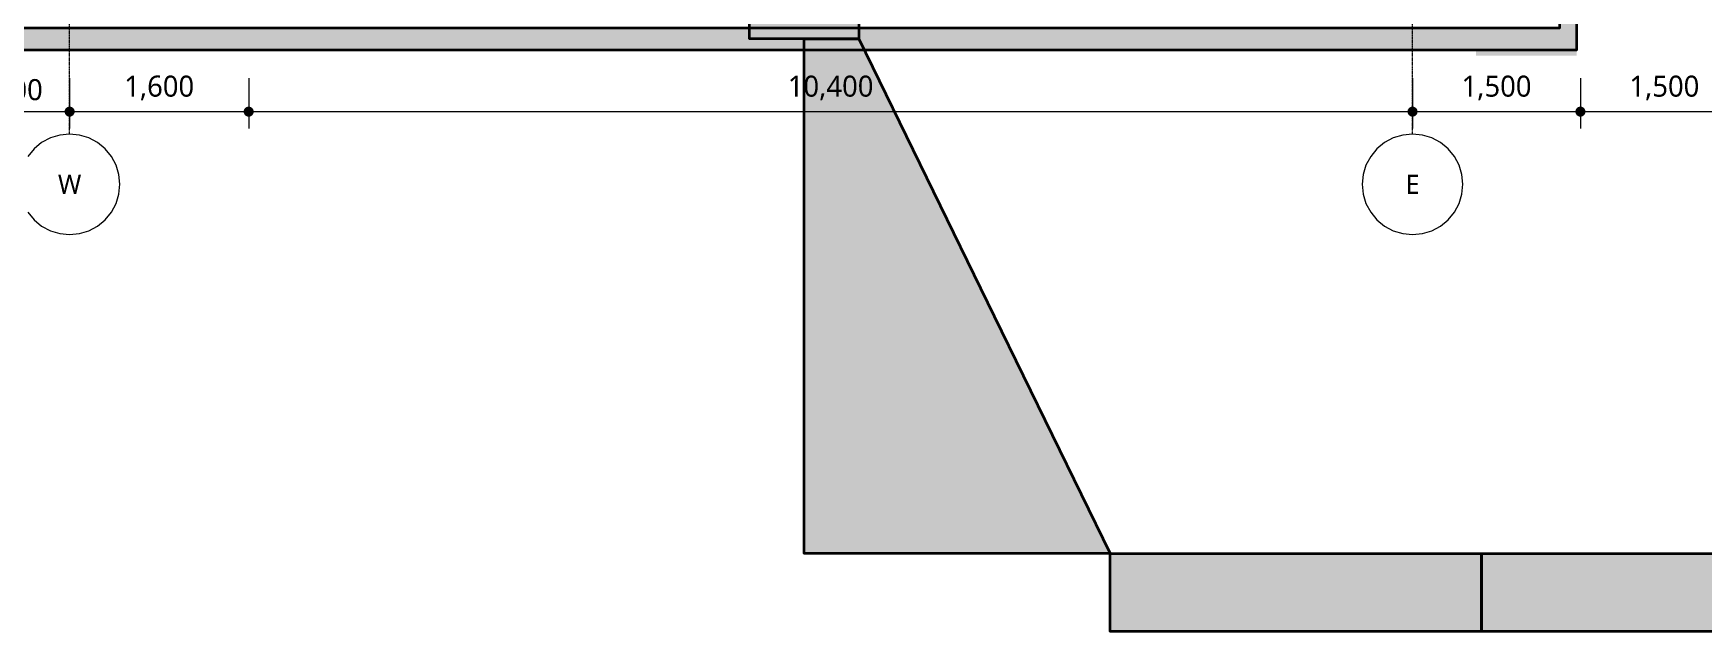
# Model space of a CAD drawing. Header units: millimetres. Extents: x 0 to 153524, y 0 to 59400.
# Drawn here: x 60676 to 75592, y 18300 to 23650 of the extents above; entities that cross this region are included whole.
import ezdxf

# ---------------------------------------------------------------- set-up
doc = ezdxf.new("R2010")
doc.units = ezdxf.units.MM
doc.linetypes.add('DASHDOT', pattern=[3.556, 2.54, -0.508, 0, -0.508])
for name, color, linetype, lineweight in [('01_切断（構造・壁）', 7, 'Continuous', 35), ('05_断熱（仮）', 2, 'Continuous', 9), ('40_通り芯', 1, 'DASHDOT', 9), ('41_通り芯の符号', 1, 'Continuous', 13), ('50_寸法', 3, 'Continuous', 9)]:
    doc.layers.add(name, color=color, linetype=linetype, lineweight=lineweight)
doc.styles.add('JP', font='NotoSansCJKjp-Regular.otf')

msp = doc.modelspace()

# ---------------------------------------------------------------- hatches: boundary and pattern name
at = {"layer": '01_切断（構造・壁）'}
for color, points in [(8, [(55051, 23500), (46200, 23500), (46050, 23500), (46050, 23700), (46050, 24152), (46200, 24152), (46200, 23700), (55201, 23700), (55201, 23550), (58628, 23550), (58628, 23700), (74316, 23700), (74316, 24152), (74466, 24152), (74466, 23700), (74466, 23500), (74316, 23500), (58778, 23500), (58778, 23350), (55051, 23350)]), (7, [(68051, 23600), (68001, 23600), (67075, 23600), (67075, 23986), (67075, 23986), (67075, 24000), (68001, 24000), (68051, 24000), (68051, 23621)]), (7, [(70298, 19000), (69094, 19000), (67563, 19000), (67563, 22447), (67563, 23600), (67908, 23600), (68051, 23600), (69262, 21120)]), (7, [(73617, 18300), (72346, 18300), (70298, 18300), (70298, 18588), (70298, 19000), (72346, 19000), (73617, 19000), (73617, 18822), (73617, 18822)]), (7, [(81695, 18300), (77332, 18300), (73617, 18300), (73617, 18478), (73617, 18478), (73617, 19000), (77332, 19000), (81695, 19000), (81695, 18387)])]:
    msp.add_hatch(color=color, dxfattribs=at).paths.add_polyline_path(points)
at = {"layer": '05_断熱（仮）', "true_color": 0xf3d98b}
msp.add_hatch(color=8, dxfattribs=at).paths.add_polyline_path([(73566, 23500), (74466, 23500), (74466, 23450), (73566, 23450)])
at = {"layer": '50_寸法'}
for points in [[(61045, 22950), (61044, 22941), (61042, 22933), (61037, 22925), (61032, 22918), (61025, 22913), (61017, 22908), (61009, 22906), (61000, 22905), (60991, 22906), (60983, 22908), (60975, 22913), (60968, 22918), (60963, 22925), (60958, 22933), (60956, 22941), (60955, 22950), (60956, 22959), (60958, 22967), (60963, 22975), (60968, 22982), (60975, 22987), (60983, 22992), (60991, 22994), (61000, 22995), (61009, 22994), (61017, 22992), (61025, 22987), (61032, 22982), (61037, 22975), (61042, 22967), (61044, 22959)], [(62645, 22950), (62644, 22941), (62642, 22933), (62637, 22925), (62632, 22918), (62625, 22913), (62617, 22908), (62609, 22906), (62600, 22905), (62591, 22906), (62583, 22908), (62575, 22913), (62568, 22918), (62563, 22925), (62558, 22933), (62556, 22941), (62555, 22950), (62556, 22959), (62558, 22967), (62563, 22975), (62568, 22982), (62575, 22987), (62583, 22992), (62591, 22994), (62600, 22995), (62609, 22994), (62617, 22992), (62625, 22987), (62632, 22982), (62637, 22975), (62642, 22967), (62644, 22959)], [(73045, 22950), (73044, 22941), (73042, 22933), (73037, 22925), (73032, 22918), (73025, 22913), (73017, 22908), (73009, 22906), (73000, 22905), (72991, 22906), (72983, 22908), (72975, 22913), (72968, 22918), (72963, 22925), (72958, 22933), (72956, 22941), (72955, 22950), (72956, 22959), (72958, 22967), (72963, 22975), (72968, 22982), (72975, 22987), (72983, 22992), (72991, 22994), (73000, 22995), (73009, 22994), (73017, 22992), (73025, 22987), (73032, 22982), (73037, 22975), (73042, 22967), (73044, 22959)], [(74545, 22950), (74544, 22941), (74542, 22933), (74537, 22925), (74532, 22918), (74525, 22913), (74517, 22908), (74509, 22906), (74500, 22905), (74491, 22906), (74483, 22908), (74475, 22913), (74468, 22918), (74463, 22925), (74458, 22933), (74456, 22941), (74455, 22950), (74456, 22959), (74458, 22967), (74463, 22975), (74468, 22982), (74475, 22987), (74483, 22992), (74491, 22994), (74500, 22995), (74509, 22994), (74517, 22992), (74525, 22987), (74532, 22982), (74537, 22975), (74542, 22967), (74544, 22959)]]:
    msp.add_hatch(color=7, dxfattribs=at).paths.add_polyline_path(points)

# ---------------------------------------------------------------- linework, layer by layer
at = {"layer": '01_切断（構造・壁）'}
for points in [[(55051, 23500), (46200, 23500), (46050, 23500), (46050, 23700), (46050, 24152), (46200, 24152), (46200, 23700), (55201, 23700), (55201, 23550), (58628, 23550), (58628, 23700), (74316, 23700), (74316, 24152), (74466, 24152), (74466, 23700), (74466, 23500), (74316, 23500), (58778, 23500), (58778, 23350), (55051, 23350), (55051, 23500)], [(68051, 23600), (68001, 23600), (67075, 23600), (67075, 23986), (67075, 23986), (67075, 24000), (68001, 24000), (68051, 24000), (68051, 23621), (68051, 23600)], [(70298, 19000), (69094, 19000), (67563, 19000), (67563, 22447), (67563, 23600), (67908, 23600), (68051, 23600), (69262, 21120), (70298, 19000)], [(73617, 18300), (72346, 18300), (70298, 18300), (70298, 18588), (70298, 19000), (72346, 19000), (73617, 19000), (73617, 18822), (73617, 18822), (73617, 18300)], [(81695, 18300), (77332, 18300), (73617, 18300), (73617, 18478), (73617, 18478), (73617, 19000), (77332, 19000), (81695, 19000), (81695, 18387), (81695, 18300)]]:
    msp.add_lwpolyline(points, dxfattribs=at)
at = {"layer": '40_通り芯'}
for points in [[(61000, 22750), (61000, 34100)], [(73000, 22750), (73000, 34100)]]:
    msp.add_lwpolyline(points, dxfattribs=at)
at = {"layer": '41_通り芯の符号'}
for points in [[(61450, 22300), (61441, 22388), (61416, 22472), (61374, 22550), (61318, 22618), (61250, 22674), (61172, 22716), (61088, 22741), (61000, 22750), (60912, 22741), (60828, 22716), (60750, 22674), (60682, 22618), (60626, 22550)], [(73450, 22300), (73441, 22388), (73416, 22472), (73374, 22550), (73318, 22618), (73250, 22674), (73172, 22716), (73088, 22741), (73000, 22750), (72912, 22741), (72828, 22716), (72750, 22674), (72682, 22618), (72626, 22550), (72584, 22472), (72559, 22388), (72550, 22300), (72559, 22212), (72584, 22128), (72626, 22050), (72682, 21982), (72750, 21926), (72828, 21884), (72912, 21859), (73000, 21850), (73088, 21859), (73172, 21884), (73250, 21926), (73318, 21982), (73374, 22050), (73416, 22128), (73441, 22212), (73450, 22300)], [(60626, 22050), (60682, 21982), (60750, 21926), (60828, 21884), (60912, 21859), (61000, 21850), (61088, 21859), (61172, 21884), (61250, 21926), (61318, 21982), (61374, 22050), (61416, 22128), (61441, 22212), (61450, 22300)]]:
    msp.add_lwpolyline(points, dxfattribs=at)
at = {"layer": '50_寸法'}
for points in [[(61000, 23250), (61000, 22800)], [(62600, 23250), (62600, 22800)], [(73000, 23250), (73000, 22800)], [(74500, 23250), (74500, 22800)], [(45861, 22950), (76000, 22950)]]:
    msp.add_lwpolyline(points, dxfattribs=at)

# ---------------------------------------------------------------- texts
at = {"layer": '41_通り芯の符号', "char_height": 172, "attachment_point": 5, "style": 'JP'}
for s, insert in [('W', (61000, 22300)), ('E', (73000, 22300))]:
    msp.add_mtext(s, dxfattribs=dict(at, insert=insert))
at = {"layer": '50_寸法', "char_height": 187.9, "attachment_point": 8, "style": 'JP'}
for s, insert in [('1,600', (61800, 23050)), ('10,400', (67800, 23050)), ('1,500', (73750, 23050)), ('1,500', (75250, 23050)), ('900', (60550, 23050))]:
    msp.add_mtext(s, dxfattribs=dict(at, insert=insert))

doc.saveas('drawing.dxf')
